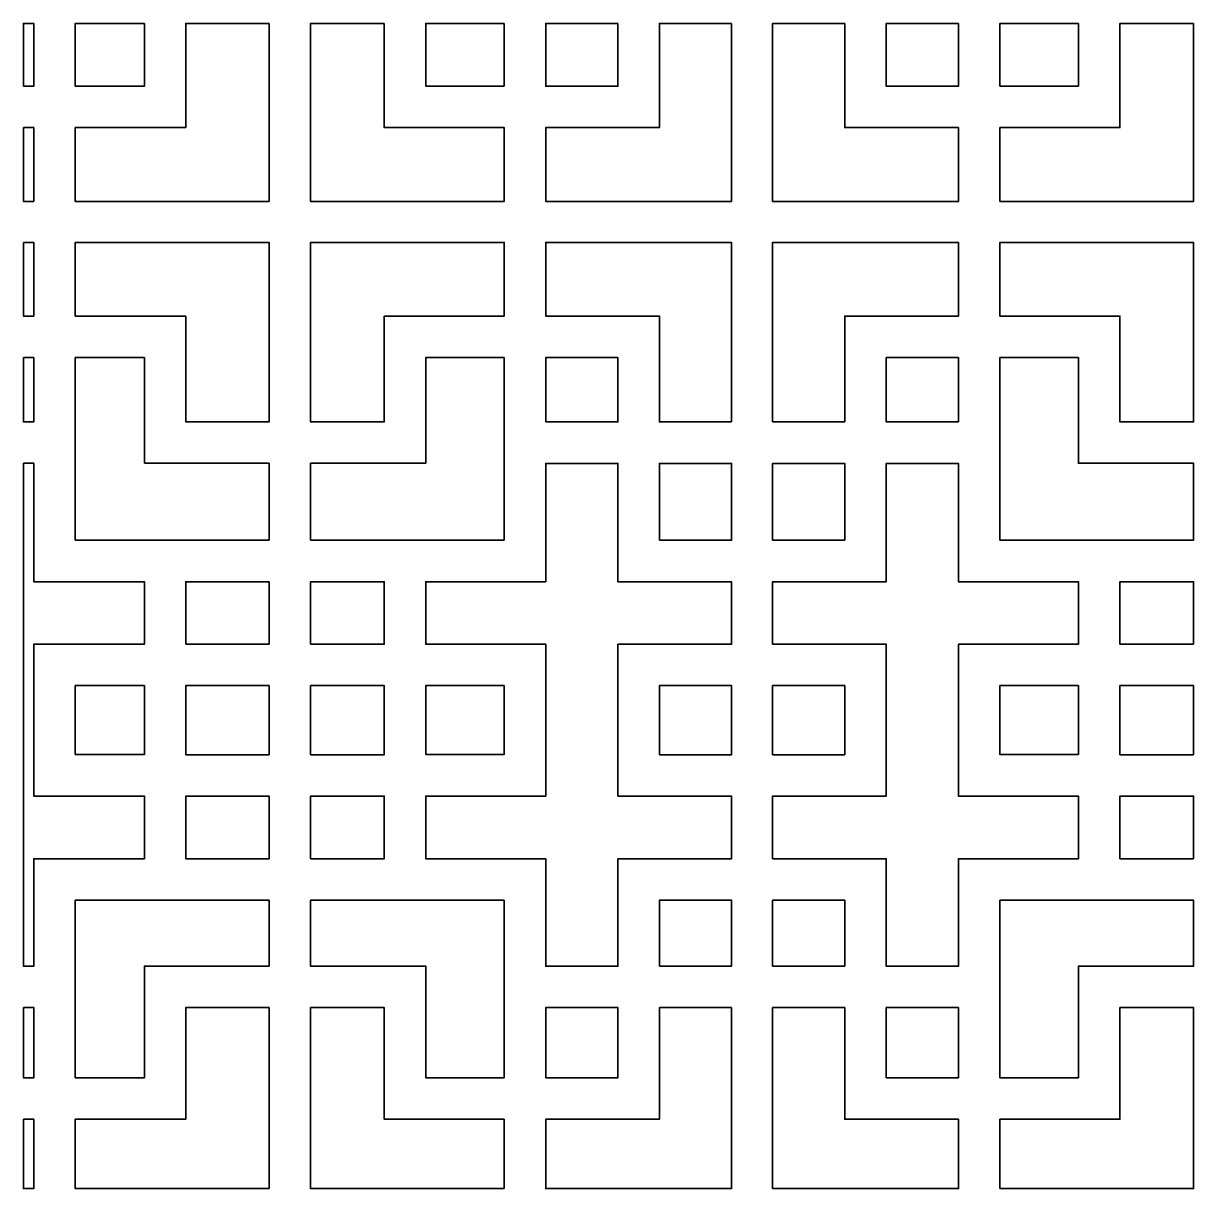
# Model space of a CAD drawing. Header units: centimetres. Extents: x 24 to 482, y -156 to 120.
# Drawn here: x 377.8 to 428.6, y 68.2 to 118.8 of the extents above; entities that cross this region are included whole.
import ezdxf

# ---------------------------------------------------------------- set-up
doc = ezdxf.new("R2010")
doc.units = ezdxf.units.CM
doc.header["$MEASUREMENT"] = 0
doc.layers.add('layer 1', color=7, linetype='Continuous')

msp = doc.modelspace()

# ---------------------------------------------------------------- linework, layer by layer
at = {"layer": 'layer 1', "color": 250, "lineweight": 35}
for points, knots in [([(377.84482, 116.08596), (377.84482, 116.08596), (378.29732, 116.08596), (378.29732, 116.08596), (378.29732, 116.08596), (378.29732, 116.08596), (378.29732, 118.81096), (378.29732, 118.81096), (378.29732, 118.81096), (378.29732, 118.81096), (377.84482, 118.81096), (377.84482, 118.81096), (377.84482, 118.81096), (377.84482, 118.81096), (377.84482, 116.08596), (377.84482, 116.08596)], [0, 0, 0, 0, 0.2, 0.2, 0.2, 0.2, 0.4, 0.4, 0.4, 0.4, 0.6, 0.6, 0.6, 0.6, 1, 1, 1, 1]), ([(383.09232, 118.81096), (383.09232, 118.81096), (383.09232, 116.08596), (383.09232, 116.08596), (383.09232, 116.08596), (383.09232, 116.08596), (380.09732, 116.08596), (380.09732, 116.08596), (380.09732, 116.08596), (380.09732, 116.08596), (380.09732, 118.81096), (380.09732, 118.81096), (380.09732, 118.81096), (380.09732, 118.81096), (383.09232, 118.81096), (383.09232, 118.81096)], [0, 0, 0, 0, 0.2, 0.2, 0.2, 0.2, 0.4, 0.4, 0.4, 0.4, 0.6, 0.6, 0.6, 0.6, 1, 1, 1, 1]), ([(388.50232, 118.81096), (388.50232, 118.81096), (388.50232, 111.08597), (388.50232, 111.08597), (388.50232, 111.08597), (388.50232, 111.08597), (380.09732, 111.08597), (380.09732, 111.08597), (380.09732, 111.08597), (380.09732, 111.08597), (380.09732, 114.28846), (380.09732, 114.28846), (380.09732, 114.28846), (380.09732, 114.28846), (384.89232, 114.28846), (384.89232, 114.28846), (384.89232, 114.28846), (384.89232, 114.28846), (384.89232, 118.81096), (384.89232, 118.81096), (384.89232, 118.81096), (384.89232, 118.81096), (388.50232, 118.81096), (388.50232, 118.81096)], [0, 0, 0, 0, 0.14285714, 0.14285714, 0.14285714, 0.14285714, 0.28571429, 0.28571429, 0.28571429, 0.28571429, 0.42857143, 0.42857143, 0.42857143, 0.42857143, 0.57142857, 0.57142857, 0.57142857, 0.57142857, 0.71428571, 0.71428571, 0.71428571, 0.71428571, 1, 1, 1, 1]), ([(393.50232, 118.81096), (393.50232, 118.81096), (393.50232, 114.28597), (393.50232, 114.28597), (393.50232, 114.28597), (393.50232, 114.28597), (398.70982, 114.28597), (398.70982, 114.28597), (398.70982, 114.28597), (398.70982, 114.28597), (398.70982, 111.08846), (398.70982, 111.08846), (398.70982, 111.08846), (398.70982, 111.08846), (390.30232, 111.08846), (390.30232, 111.08846), (390.30232, 111.08846), (390.30232, 111.08846), (390.30232, 118.81096), (390.30232, 118.81096), (390.30232, 118.81096), (390.30232, 118.81096), (393.50232, 118.81096), (393.50232, 118.81096)], [0, 0, 0, 0, 0.14285714, 0.14285714, 0.14285714, 0.14285714, 0.28571429, 0.28571429, 0.28571429, 0.28571429, 0.42857143, 0.42857143, 0.42857143, 0.42857143, 0.57142857, 0.57142857, 0.57142857, 0.57142857, 0.71428571, 0.71428571, 0.71428571, 0.71428571, 1, 1, 1, 1]), ([(398.70482, 118.81096), (398.70482, 118.81096), (398.70482, 116.08845), (398.70482, 116.08845), (398.70482, 116.08845), (398.70482, 116.08845), (395.30232, 116.08845), (395.30232, 116.08845), (395.30232, 116.08845), (395.30232, 116.08845), (395.30232, 118.81096), (395.30232, 118.81096), (395.30232, 118.81096), (395.30232, 118.81096), (398.70482, 118.81096), (398.70482, 118.81096)], [0, 0, 0, 0, 0.2, 0.2, 0.2, 0.2, 0.4, 0.4, 0.4, 0.4, 0.6, 0.6, 0.6, 0.6, 1, 1, 1, 1]), ([(403.63982, 118.81096), (403.63982, 118.81096), (403.63982, 116.08596), (403.63982, 116.08596), (403.63982, 116.08596), (403.63982, 116.08596), (400.50982, 116.08596), (400.50982, 116.08596), (400.50982, 116.08596), (400.50982, 116.08596), (400.50982, 118.81096), (400.50982, 118.81096), (400.50982, 118.81096), (400.50982, 118.81096), (403.63982, 118.81096), (403.63982, 118.81096)], [0, 0, 0, 0, 0.2, 0.2, 0.2, 0.2, 0.4, 0.4, 0.4, 0.4, 0.6, 0.6, 0.6, 0.6, 1, 1, 1, 1]), ([(408.56732, 118.81096), (408.56732, 118.81096), (408.56732, 111.08597), (408.56732, 111.08597), (408.56732, 111.08597), (408.56732, 111.08597), (400.50982, 111.08597), (400.50982, 111.08597), (400.50982, 111.08597), (400.50982, 111.08597), (400.50982, 114.28597), (400.50982, 114.28597), (400.50982, 114.28597), (400.50982, 114.28597), (405.43982, 114.28597), (405.43982, 114.28597), (405.43982, 114.28597), (405.43982, 114.28597), (405.43982, 118.81096), (405.43982, 118.81096), (405.43982, 118.81096), (405.43982, 118.81096), (408.56732, 118.81096), (408.56732, 118.81096)], [0, 0, 0, 0, 0.14285714, 0.14285714, 0.14285714, 0.14285714, 0.28571429, 0.28571429, 0.28571429, 0.28571429, 0.42857143, 0.42857143, 0.42857143, 0.42857143, 0.57142857, 0.57142857, 0.57142857, 0.57142857, 0.71428571, 0.71428571, 0.71428571, 0.71428571, 1, 1, 1, 1]), ([(413.48232, 118.81096), (413.48232, 118.81096), (413.48232, 114.28597), (413.48232, 114.28597), (413.48232, 114.28597), (413.48232, 114.28597), (418.41232, 114.28597), (418.41232, 114.28597), (418.41232, 114.28597), (418.41232, 114.28597), (418.41232, 111.08597), (418.41232, 111.08597), (418.41232, 111.08597), (418.41232, 111.08597), (410.35482, 111.08597), (410.35482, 111.08597), (410.35482, 111.08597), (410.35482, 111.08597), (410.35482, 118.81096), (410.35482, 118.81096), (410.35482, 118.81096), (410.35482, 118.81096), (413.48232, 118.81096), (413.48232, 118.81096)], [0, 0, 0, 0, 0.14285714, 0.14285714, 0.14285714, 0.14285714, 0.28571429, 0.28571429, 0.28571429, 0.28571429, 0.42857143, 0.42857143, 0.42857143, 0.42857143, 0.57142857, 0.57142857, 0.57142857, 0.57142857, 0.71428571, 0.71428571, 0.71428571, 0.71428571, 1, 1, 1, 1]), ([(418.41482, 118.81096), (418.41482, 118.81096), (418.41482, 116.08596), (418.41482, 116.08596), (418.41482, 116.08596), (418.41482, 116.08596), (415.28232, 116.08596), (415.28232, 116.08596), (415.28232, 116.08596), (415.28232, 116.08596), (415.28232, 118.81096), (415.28232, 118.81096), (415.28232, 118.81096), (415.28232, 118.81096), (418.41482, 118.81096), (418.41482, 118.81096)], [0, 0, 0, 0, 0.2, 0.2, 0.2, 0.2, 0.4, 0.4, 0.4, 0.4, 0.6, 0.6, 0.6, 0.6, 1, 1, 1, 1]), ([(428.61982, 118.81096), (428.61982, 118.81096), (428.61982, 111.08846), (428.61982, 111.08846), (428.61982, 111.08846), (428.61982, 111.08846), (420.21482, 111.08846), (420.21482, 111.08846), (420.21482, 111.08846), (420.21482, 111.08846), (420.21482, 114.28597), (420.21482, 114.28597), (420.21482, 114.28597), (420.21482, 114.28597), (425.42232, 114.28597), (425.42232, 114.28597), (425.42232, 114.28597), (425.42232, 114.28597), (425.42232, 118.81096), (425.42232, 118.81096), (425.42232, 118.81096), (425.42232, 118.81096), (428.61982, 118.81096), (428.61982, 118.81096)], [0, 0, 0, 0, 0.14285714, 0.14285714, 0.14285714, 0.14285714, 0.28571429, 0.28571429, 0.28571429, 0.28571429, 0.42857143, 0.42857143, 0.42857143, 0.42857143, 0.57142857, 0.57142857, 0.57142857, 0.57142857, 0.71428571, 0.71428571, 0.71428571, 0.71428571, 1, 1, 1, 1]), ([(423.61982, 118.81096), (423.61982, 118.81096), (423.61982, 116.08845), (423.61982, 116.08845), (423.61982, 116.08845), (423.61982, 116.08845), (420.21732, 116.08845), (420.21732, 116.08845), (420.21732, 116.08845), (420.21732, 116.08845), (420.21732, 118.81096), (420.21732, 118.81096), (420.21732, 118.81096), (420.21732, 118.81096), (423.61982, 118.81096), (423.61982, 118.81096)], [0, 0, 0, 0, 0.2, 0.2, 0.2, 0.2, 0.4, 0.4, 0.4, 0.4, 0.6, 0.6, 0.6, 0.6, 1, 1, 1, 1]), ([(377.84482, 114.28846), (377.84482, 114.28846), (378.29732, 114.28846), (378.29732, 114.28846), (378.29732, 114.28846), (378.29732, 114.28846), (378.29732, 111.08597), (378.29732, 111.08597), (378.29732, 111.08597), (378.29732, 111.08597), (377.84482, 111.08597), (377.84482, 111.08597), (377.84482, 111.08597), (377.84482, 111.08597), (377.84482, 114.28846), (377.84482, 114.28846)], [0, 0, 0, 0, 0.2, 0.2, 0.2, 0.2, 0.4, 0.4, 0.4, 0.4, 0.6, 0.6, 0.6, 0.6, 1, 1, 1, 1]), ([(377.84482, 109.30846), (377.84482, 109.30846), (378.29732, 109.30846), (378.29732, 109.30846), (378.29732, 109.30846), (378.29732, 109.30846), (378.29732, 106.10846), (378.29732, 106.10846), (378.29732, 106.10846), (378.29732, 106.10846), (377.84482, 106.10846), (377.84482, 106.10846), (377.84482, 106.10846), (377.84482, 106.10846), (377.84482, 109.30846), (377.84482, 109.30846)], [0, 0, 0, 0, 0.2, 0.2, 0.2, 0.2, 0.4, 0.4, 0.4, 0.4, 0.6, 0.6, 0.6, 0.6, 1, 1, 1, 1]), ([(384.89232, 106.10846), (384.89232, 106.10846), (384.89232, 101.51846), (384.89232, 101.51846), (384.89232, 101.51846), (384.89232, 101.51846), (388.50232, 101.51846), (388.50232, 101.51846), (388.50232, 101.51846), (388.50232, 101.51846), (388.50232, 109.30846), (388.50232, 109.30846), (388.50232, 109.30846), (388.50232, 109.30846), (380.09732, 109.30846), (380.09732, 109.30846), (380.09732, 109.30846), (380.09732, 109.30846), (380.09732, 106.10846), (380.09732, 106.10846), (380.09732, 106.10846), (380.09732, 106.10846), (384.89232, 106.10846), (384.89232, 106.10846)], [0, 0, 0, 0, 0.14285714, 0.14285714, 0.14285714, 0.14285714, 0.28571429, 0.28571429, 0.28571429, 0.28571429, 0.42857143, 0.42857143, 0.42857143, 0.42857143, 0.57142857, 0.57142857, 0.57142857, 0.57142857, 0.71428571, 0.71428571, 0.71428571, 0.71428571, 1, 1, 1, 1]), ([(390.30232, 109.30846), (390.30232, 109.30846), (390.30232, 101.51846), (390.30232, 101.51846), (390.30232, 101.51846), (390.30232, 101.51846), (393.50232, 101.51846), (393.50232, 101.51846), (393.50232, 101.51846), (393.50232, 101.51846), (393.50232, 106.10846), (393.50232, 106.10846), (393.50232, 106.10846), (393.50232, 106.10846), (398.70982, 106.10846), (398.70982, 106.10846), (398.70982, 106.10846), (398.70982, 106.10846), (398.70982, 109.30846), (398.70982, 109.30846), (398.70982, 109.30846), (398.70982, 109.30846), (390.30232, 109.30846), (390.30232, 109.30846)], [0, 0, 0, 0, 0.14285714, 0.14285714, 0.14285714, 0.14285714, 0.28571429, 0.28571429, 0.28571429, 0.28571429, 0.42857143, 0.42857143, 0.42857143, 0.42857143, 0.57142857, 0.57142857, 0.57142857, 0.57142857, 0.71428571, 0.71428571, 0.71428571, 0.71428571, 1, 1, 1, 1]), ([(408.56732, 101.51846), (408.56732, 101.51846), (405.43982, 101.51846), (405.43982, 101.51846), (405.43982, 101.51846), (405.43982, 101.51846), (405.43982, 106.10846), (405.43982, 106.10846), (405.43982, 106.10846), (405.43982, 106.10846), (400.50982, 106.10846), (400.50982, 106.10846), (400.50982, 106.10846), (400.50982, 106.10846), (400.50982, 109.30846), (400.50982, 109.30846), (400.50982, 109.30846), (400.50982, 109.30846), (408.56732, 109.30846), (408.56732, 109.30846), (408.56732, 109.30846), (408.56732, 109.30846), (408.56732, 101.51846), (408.56732, 101.51846)], [0, 0, 0, 0, 0.14285714, 0.14285714, 0.14285714, 0.14285714, 0.28571429, 0.28571429, 0.28571429, 0.28571429, 0.42857143, 0.42857143, 0.42857143, 0.42857143, 0.57142857, 0.57142857, 0.57142857, 0.57142857, 0.71428571, 0.71428571, 0.71428571, 0.71428571, 1, 1, 1, 1]), ([(410.35482, 101.51846), (410.35482, 101.51846), (413.48232, 101.51846), (413.48232, 101.51846), (413.48232, 101.51846), (413.48232, 101.51846), (413.48232, 106.10846), (413.48232, 106.10846), (413.48232, 106.10846), (413.48232, 106.10846), (418.41232, 106.10846), (418.41232, 106.10846), (418.41232, 106.10846), (418.41232, 106.10846), (418.41232, 109.30846), (418.41232, 109.30846), (418.41232, 109.30846), (418.41232, 109.30846), (410.35482, 109.30846), (410.35482, 109.30846), (410.35482, 109.30846), (410.35482, 109.30846), (410.35482, 101.51846), (410.35482, 101.51846)], [0, 0, 0, 0, 0.14285714, 0.14285714, 0.14285714, 0.14285714, 0.28571429, 0.28571429, 0.28571429, 0.28571429, 0.42857143, 0.42857143, 0.42857143, 0.42857143, 0.57142857, 0.57142857, 0.57142857, 0.57142857, 0.71428571, 0.71428571, 0.71428571, 0.71428571, 1, 1, 1, 1]), ([(428.61982, 109.30846), (428.61982, 109.30846), (428.61982, 101.51846), (428.61982, 101.51846), (428.61982, 101.51846), (428.61982, 101.51846), (425.42232, 101.51846), (425.42232, 101.51846), (425.42232, 101.51846), (425.42232, 101.51846), (425.42232, 106.10846), (425.42232, 106.10846), (425.42232, 106.10846), (425.42232, 106.10846), (420.21482, 106.10846), (420.21482, 106.10846), (420.21482, 106.10846), (420.21482, 106.10846), (420.21482, 109.30846), (420.21482, 109.30846), (420.21482, 109.30846), (420.21482, 109.30846), (428.61982, 109.30846), (428.61982, 109.30846)], [0, 0, 0, 0, 0.14285714, 0.14285714, 0.14285714, 0.14285714, 0.28571429, 0.28571429, 0.28571429, 0.28571429, 0.42857143, 0.42857143, 0.42857143, 0.42857143, 0.57142857, 0.57142857, 0.57142857, 0.57142857, 0.71428571, 0.71428571, 0.71428571, 0.71428571, 1, 1, 1, 1]), ([(377.84482, 104.30846), (377.84482, 104.30846), (378.29732, 104.30846), (378.29732, 104.30846), (378.29732, 104.30846), (378.29732, 104.30846), (378.29732, 101.51846), (378.29732, 101.51846), (378.29732, 101.51846), (378.29732, 101.51846), (377.84482, 101.51846), (377.84482, 101.51846), (377.84482, 101.51846), (377.84482, 101.51846), (377.84482, 104.30846), (377.84482, 104.30846)], [0, 0, 0, 0, 0.2, 0.2, 0.2, 0.2, 0.4, 0.4, 0.4, 0.4, 0.6, 0.6, 0.6, 0.6, 1, 1, 1, 1]), ([(383.09232, 99.71846), (383.09232, 99.71846), (383.09232, 104.30846), (383.09232, 104.30846), (383.09232, 104.30846), (383.09232, 104.30846), (380.09732, 104.30846), (380.09732, 104.30846), (380.09732, 104.30846), (380.09732, 104.30846), (380.09732, 96.38347), (380.09732, 96.38347), (380.09732, 96.38347), (380.09732, 96.38347), (388.50232, 96.38347), (388.50232, 96.38347), (388.50232, 96.38347), (388.50232, 96.38347), (388.50232, 99.71846), (388.50232, 99.71846), (388.50232, 99.71846), (388.50232, 99.71846), (383.09232, 99.71846), (383.09232, 99.71846)], [0, 0, 0, 0, 0.14285714, 0.14285714, 0.14285714, 0.14285714, 0.28571429, 0.28571429, 0.28571429, 0.28571429, 0.42857143, 0.42857143, 0.42857143, 0.42857143, 0.57142857, 0.57142857, 0.57142857, 0.57142857, 0.71428571, 0.71428571, 0.71428571, 0.71428571, 1, 1, 1, 1]), ([(398.70482, 96.38347), (398.70482, 96.38347), (390.30232, 96.38347), (390.30232, 96.38347), (390.30232, 96.38347), (390.30232, 96.38347), (390.30232, 99.71846), (390.30232, 99.71846), (390.30232, 99.71846), (390.30232, 99.71846), (395.30232, 99.71846), (395.30232, 99.71846), (395.30232, 99.71846), (395.30232, 99.71846), (395.30232, 104.30846), (395.30232, 104.30846), (395.30232, 104.30846), (395.30232, 104.30846), (398.70482, 104.30846), (398.70482, 104.30846), (398.70482, 104.30846), (398.70482, 104.30846), (398.70482, 96.38347), (398.70482, 96.38347)], [0, 0, 0, 0, 0.14285714, 0.14285714, 0.14285714, 0.14285714, 0.28571429, 0.28571429, 0.28571429, 0.28571429, 0.42857143, 0.42857143, 0.42857143, 0.42857143, 0.57142857, 0.57142857, 0.57142857, 0.57142857, 0.71428571, 0.71428571, 0.71428571, 0.71428571, 1, 1, 1, 1]), ([(400.50982, 101.51846), (400.50982, 101.51846), (403.63982, 101.51846), (403.63982, 101.51846), (403.63982, 101.51846), (403.63982, 101.51846), (403.63982, 104.30846), (403.63982, 104.30846), (403.63982, 104.30846), (403.63982, 104.30846), (400.50982, 104.30846), (400.50982, 104.30846), (400.50982, 104.30846), (400.50982, 104.30846), (400.50982, 101.51846), (400.50982, 101.51846)], [0, 0, 0, 0, 0.2, 0.2, 0.2, 0.2, 0.4, 0.4, 0.4, 0.4, 0.6, 0.6, 0.6, 0.6, 1, 1, 1, 1]), ([(418.41482, 101.51846), (418.41482, 101.51846), (415.28232, 101.51846), (415.28232, 101.51846), (415.28232, 101.51846), (415.28232, 101.51846), (415.28232, 104.30846), (415.28232, 104.30846), (415.28232, 104.30846), (415.28232, 104.30846), (418.41482, 104.30846), (418.41482, 104.30846), (418.41482, 104.30846), (418.41482, 104.30846), (418.41482, 101.51846), (418.41482, 101.51846)], [0, 0, 0, 0, 0.2, 0.2, 0.2, 0.2, 0.4, 0.4, 0.4, 0.4, 0.6, 0.6, 0.6, 0.6, 1, 1, 1, 1]), ([(420.21732, 96.38347), (420.21732, 96.38347), (428.61982, 96.38347), (428.61982, 96.38347), (428.61982, 96.38347), (428.61982, 96.38347), (428.61982, 99.71846), (428.61982, 99.71846), (428.61982, 99.71846), (428.61982, 99.71846), (423.61982, 99.71846), (423.61982, 99.71846), (423.61982, 99.71846), (423.61982, 99.71846), (423.61982, 104.30846), (423.61982, 104.30846), (423.61982, 104.30846), (423.61982, 104.30846), (420.21732, 104.30846), (420.21732, 104.30846), (420.21732, 104.30846), (420.21732, 104.30846), (420.21732, 96.38347), (420.21732, 96.38347)], [0, 0, 0, 0, 0.14285714, 0.14285714, 0.14285714, 0.14285714, 0.28571429, 0.28571429, 0.28571429, 0.28571429, 0.42857143, 0.42857143, 0.42857143, 0.42857143, 0.57142857, 0.57142857, 0.57142857, 0.57142857, 0.71428571, 0.71428571, 0.71428571, 0.71428571, 1, 1, 1, 1]), ([(377.84482, 99.71846), (377.84482, 99.71846), (378.29732, 99.71846), (378.29732, 99.71846), (378.29732, 99.71846), (378.29732, 99.71846), (378.29732, 94.58096), (378.29732, 94.58096), (378.29732, 94.58096), (378.29732, 94.58096), (383.09232, 94.58096), (383.09232, 94.58096), (383.09232, 94.58096), (383.09232, 94.58096), (383.09232, 91.86846), (383.09232, 91.86846), (383.09232, 91.86846), (383.09232, 91.86846), (378.29732, 91.86846), (378.29732, 91.86846), (378.29732, 91.86846), (378.29732, 91.86846), (378.29732, 85.27347), (378.29732, 85.27347), (378.29732, 85.27347), (378.29732, 85.27347), (383.09232, 85.27347), (383.09232, 85.27347), (383.09232, 85.27347), (383.09232, 85.27347), (383.09232, 82.55347), (383.09232, 82.55347), (383.09232, 82.55347), (383.09232, 82.55347), (378.29732, 82.55347), (378.29732, 82.55347), (378.29732, 82.55347), (378.29732, 82.55347), (378.29732, 77.89346), (378.29732, 77.89346), (378.29732, 77.89346), (378.29732, 77.89346), (377.84482, 77.89346), (377.84482, 77.89346), (377.84482, 77.89346), (377.84482, 77.89346), (377.84482, 99.71846), (377.84482, 99.71846)], [0, 0, 0, 0, 0.07692308, 0.07692308, 0.07692308, 0.07692308, 0.15384615, 0.15384615, 0.15384615, 0.15384615, 0.23076923, 0.23076923, 0.23076923, 0.23076923, 0.30769231, 0.30769231, 0.30769231, 0.30769231, 0.38461538, 0.38461538, 0.38461538, 0.38461538, 0.46153846, 0.46153846, 0.46153846, 0.46153846, 0.53846154, 0.53846154, 0.53846154, 0.53846154, 0.61538462, 0.61538462, 0.61538462, 0.61538462, 0.69230769, 0.69230769, 0.69230769, 0.69230769, 0.76923077, 0.76923077, 0.76923077, 0.76923077, 0.84615385, 0.84615385, 0.84615385, 0.84615385, 1, 1, 1, 1]), ([(400.50982, 91.86846), (400.50982, 91.86846), (400.50982, 85.27347), (400.50982, 85.27347), (400.50982, 85.27347), (400.50982, 85.27347), (395.30232, 85.27347), (395.30232, 85.27347), (395.30232, 85.27347), (395.30232, 85.27347), (395.30232, 82.55347), (395.30232, 82.55347), (395.30232, 82.55347), (395.30232, 82.55347), (400.50982, 82.55347), (400.50982, 82.55347), (400.50982, 82.55347), (400.50982, 82.55347), (400.50982, 77.89346), (400.50982, 77.89346), (400.50982, 77.89346), (400.50982, 77.89346), (403.63732, 77.89346), (403.63732, 77.89346), (403.63732, 77.89346), (403.63732, 77.89346), (403.63732, 82.55347), (403.63732, 82.55347), (403.63732, 82.55347), (403.63732, 82.55347), (408.57232, 82.55347), (408.57232, 82.55347), (408.57232, 82.55347), (408.57232, 82.55347), (408.57232, 85.27347), (408.57232, 85.27347), (408.57232, 85.27347), (408.57232, 85.27347), (403.63732, 85.27347), (403.63732, 85.27347), (403.63732, 85.27347), (403.63732, 85.27347), (403.63732, 91.86846), (403.63732, 91.86846), (403.63732, 91.86846), (403.63732, 91.86846), (408.57232, 91.86846), (408.57232, 91.86846), (408.57232, 91.86846), (408.57232, 91.86846), (408.57232, 94.58096), (408.57232, 94.58096), (408.57232, 94.58096), (408.57232, 94.58096), (403.63732, 94.58096), (403.63732, 94.58096), (403.63732, 94.58096), (403.63732, 94.58096), (403.63732, 99.71596), (403.63732, 99.71596), (403.63732, 99.71596), (403.63732, 99.71596), (400.50982, 99.71596), (400.50982, 99.71596), (400.50982, 99.71596), (400.50982, 99.71596), (400.50982, 94.58096), (400.50982, 94.58096), (400.50982, 94.58096), (400.50982, 94.58096), (395.30232, 94.58096), (395.30232, 94.58096), (395.30232, 94.58096), (395.30232, 94.58096), (395.30232, 91.86846), (395.30232, 91.86846), (395.30232, 91.86846), (395.30232, 91.86846), (400.50982, 91.86846), (400.50982, 91.86846)], [0, 0, 0, 0, 0.04761905, 0.04761905, 0.04761905, 0.04761905, 0.0952381, 0.0952381, 0.0952381, 0.0952381, 0.14285714, 0.14285714, 0.14285714, 0.14285714, 0.19047619, 0.19047619, 0.19047619, 0.19047619, 0.23809524, 0.23809524, 0.23809524, 0.23809524, 0.28571429, 0.28571429, 0.28571429, 0.28571429, 0.33333333, 0.33333333, 0.33333333, 0.33333333, 0.38095238, 0.38095238, 0.38095238, 0.38095238, 0.42857143, 0.42857143, 0.42857143, 0.42857143, 0.47619048, 0.47619048, 0.47619048, 0.47619048, 0.52380952, 0.52380952, 0.52380952, 0.52380952, 0.57142857, 0.57142857, 0.57142857, 0.57142857, 0.61904762, 0.61904762, 0.61904762, 0.61904762, 0.66666667, 0.66666667, 0.66666667, 0.66666667, 0.71428571, 0.71428571, 0.71428571, 0.71428571, 0.76190476, 0.76190476, 0.76190476, 0.76190476, 0.80952381, 0.80952381, 0.80952381, 0.80952381, 0.85714286, 0.85714286, 0.85714286, 0.85714286, 0.9047619, 0.9047619, 0.9047619, 0.9047619, 1, 1, 1, 1]), ([(405.43982, 96.38096), (405.43982, 96.38096), (408.57232, 96.38096), (408.57232, 96.38096), (408.57232, 96.38096), (408.57232, 96.38096), (408.57232, 99.71596), (408.57232, 99.71596), (408.57232, 99.71596), (408.57232, 99.71596), (405.43982, 99.71596), (405.43982, 99.71596), (405.43982, 99.71596), (405.43982, 99.71596), (405.43982, 96.38096), (405.43982, 96.38096)], [0, 0, 0, 0, 0.2, 0.2, 0.2, 0.2, 0.4, 0.4, 0.4, 0.4, 0.6, 0.6, 0.6, 0.6, 1, 1, 1, 1]), ([(418.41482, 91.86846), (418.41482, 91.86846), (418.41482, 85.27347), (418.41482, 85.27347), (418.41482, 85.27347), (418.41482, 85.27347), (423.61982, 85.27347), (423.61982, 85.27347), (423.61982, 85.27347), (423.61982, 85.27347), (423.61982, 82.55347), (423.61982, 82.55347), (423.61982, 82.55347), (423.61982, 82.55347), (418.41482, 82.55347), (418.41482, 82.55347), (418.41482, 82.55347), (418.41482, 82.55347), (418.41482, 77.89346), (418.41482, 77.89346), (418.41482, 77.89346), (418.41482, 77.89346), (415.28732, 77.89346), (415.28732, 77.89346), (415.28732, 77.89346), (415.28732, 77.89346), (415.28732, 82.55347), (415.28732, 82.55347), (415.28732, 82.55347), (415.28732, 82.55347), (410.34982, 82.55347), (410.34982, 82.55347), (410.34982, 82.55347), (410.34982, 82.55347), (410.34982, 85.27347), (410.34982, 85.27347), (410.34982, 85.27347), (410.34982, 85.27347), (415.28732, 85.27347), (415.28732, 85.27347), (415.28732, 85.27347), (415.28732, 85.27347), (415.28732, 91.86846), (415.28732, 91.86846), (415.28732, 91.86846), (415.28732, 91.86846), (410.34982, 91.86846), (410.34982, 91.86846), (410.34982, 91.86846), (410.34982, 91.86846), (410.34982, 94.58096), (410.34982, 94.58096), (410.34982, 94.58096), (410.34982, 94.58096), (415.28732, 94.58096), (415.28732, 94.58096), (415.28732, 94.58096), (415.28732, 94.58096), (415.28732, 99.71596), (415.28732, 99.71596), (415.28732, 99.71596), (415.28732, 99.71596), (418.41482, 99.71596), (418.41482, 99.71596), (418.41482, 99.71596), (418.41482, 99.71596), (418.41482, 94.58096), (418.41482, 94.58096), (418.41482, 94.58096), (418.41482, 94.58096), (423.61982, 94.58096), (423.61982, 94.58096), (423.61982, 94.58096), (423.61982, 94.58096), (423.61982, 91.86846), (423.61982, 91.86846), (423.61982, 91.86846), (423.61982, 91.86846), (418.41482, 91.86846), (418.41482, 91.86846)], [0, 0, 0, 0, 0.04761905, 0.04761905, 0.04761905, 0.04761905, 0.0952381, 0.0952381, 0.0952381, 0.0952381, 0.14285714, 0.14285714, 0.14285714, 0.14285714, 0.19047619, 0.19047619, 0.19047619, 0.19047619, 0.23809524, 0.23809524, 0.23809524, 0.23809524, 0.28571429, 0.28571429, 0.28571429, 0.28571429, 0.33333333, 0.33333333, 0.33333333, 0.33333333, 0.38095238, 0.38095238, 0.38095238, 0.38095238, 0.42857143, 0.42857143, 0.42857143, 0.42857143, 0.47619048, 0.47619048, 0.47619048, 0.47619048, 0.52380952, 0.52380952, 0.52380952, 0.52380952, 0.57142857, 0.57142857, 0.57142857, 0.57142857, 0.61904762, 0.61904762, 0.61904762, 0.61904762, 0.66666667, 0.66666667, 0.66666667, 0.66666667, 0.71428571, 0.71428571, 0.71428571, 0.71428571, 0.76190476, 0.76190476, 0.76190476, 0.76190476, 0.80952381, 0.80952381, 0.80952381, 0.80952381, 0.85714286, 0.85714286, 0.85714286, 0.85714286, 0.9047619, 0.9047619, 0.9047619, 0.9047619, 1, 1, 1, 1]), ([(413.48232, 96.38096), (413.48232, 96.38096), (410.34982, 96.38096), (410.34982, 96.38096), (410.34982, 96.38096), (410.34982, 96.38096), (410.34982, 99.71596), (410.34982, 99.71596), (410.34982, 99.71596), (410.34982, 99.71596), (413.48232, 99.71596), (413.48232, 99.71596), (413.48232, 99.71596), (413.48232, 99.71596), (413.48232, 96.38096), (413.48232, 96.38096)], [0, 0, 0, 0, 0.2, 0.2, 0.2, 0.2, 0.4, 0.4, 0.4, 0.4, 0.6, 0.6, 0.6, 0.6, 1, 1, 1, 1]), ([(384.88982, 91.86846), (384.88982, 91.86846), (388.50232, 91.86846), (388.50232, 91.86846), (388.50232, 91.86846), (388.50232, 91.86846), (388.50232, 94.58096), (388.50232, 94.58096), (388.50232, 94.58096), (388.50232, 94.58096), (384.88982, 94.58096), (384.88982, 94.58096), (384.88982, 94.58096), (384.88982, 94.58096), (384.88982, 91.86846), (384.88982, 91.86846)], [0, 0, 0, 0, 0.2, 0.2, 0.2, 0.2, 0.4, 0.4, 0.4, 0.4, 0.6, 0.6, 0.6, 0.6, 1, 1, 1, 1]), ([(390.30482, 91.86846), (390.30482, 91.86846), (393.50232, 91.86846), (393.50232, 91.86846), (393.50232, 91.86846), (393.50232, 91.86846), (393.50232, 94.58096), (393.50232, 94.58096), (393.50232, 94.58096), (393.50232, 94.58096), (390.30482, 94.58096), (390.30482, 94.58096), (390.30482, 94.58096), (390.30482, 94.58096), (390.30482, 91.86846), (390.30482, 91.86846)], [0, 0, 0, 0, 0.2, 0.2, 0.2, 0.2, 0.4, 0.4, 0.4, 0.4, 0.6, 0.6, 0.6, 0.6, 1, 1, 1, 1]), ([(428.61982, 91.86846), (428.61982, 91.86846), (425.41982, 91.86846), (425.41982, 91.86846), (425.41982, 91.86846), (425.41982, 91.86846), (425.41982, 94.58096), (425.41982, 94.58096), (425.41982, 94.58096), (425.41982, 94.58096), (428.61982, 94.58096), (428.61982, 94.58096), (428.61982, 94.58096), (428.61982, 94.58096), (428.61982, 91.86846), (428.61982, 91.86846)], [0, 0, 0, 0, 0.2, 0.2, 0.2, 0.2, 0.4, 0.4, 0.4, 0.4, 0.6, 0.6, 0.6, 0.6, 1, 1, 1, 1]), ([(380.09732, 87.07597), (380.09732, 87.07597), (383.09232, 87.07597), (383.09232, 87.07597), (383.09232, 87.07597), (383.09232, 87.07597), (383.09232, 90.06846), (383.09232, 90.06846), (383.09232, 90.06846), (383.09232, 90.06846), (380.09732, 90.06846), (380.09732, 90.06846), (380.09732, 90.06846), (380.09732, 90.06846), (380.09732, 87.07597), (380.09732, 87.07597)], [0, 0, 0, 0, 0.2, 0.2, 0.2, 0.2, 0.4, 0.4, 0.4, 0.4, 0.6, 0.6, 0.6, 0.6, 1, 1, 1, 1]), ([(384.89232, 87.07346), (384.89232, 87.07346), (388.50232, 87.07346), (388.50232, 87.07346), (388.50232, 87.07346), (388.50232, 87.07346), (388.50232, 90.06846), (388.50232, 90.06846), (388.50232, 90.06846), (388.50232, 90.06846), (384.89232, 90.06846), (384.89232, 90.06846), (384.89232, 90.06846), (384.89232, 90.06846), (384.89232, 87.07346), (384.89232, 87.07346)], [0, 0, 0, 0, 0.2, 0.2, 0.2, 0.2, 0.4, 0.4, 0.4, 0.4, 0.6, 0.6, 0.6, 0.6, 1, 1, 1, 1]), ([(390.30232, 87.07346), (390.30232, 87.07346), (393.50232, 87.07346), (393.50232, 87.07346), (393.50232, 87.07346), (393.50232, 87.07346), (393.50232, 90.06846), (393.50232, 90.06846), (393.50232, 90.06846), (393.50232, 90.06846), (390.30232, 90.06846), (390.30232, 90.06846), (390.30232, 90.06846), (390.30232, 90.06846), (390.30232, 87.07346), (390.30232, 87.07346)], [0, 0, 0, 0, 0.2, 0.2, 0.2, 0.2, 0.4, 0.4, 0.4, 0.4, 0.6, 0.6, 0.6, 0.6, 1, 1, 1, 1]), ([(395.29982, 87.07847), (395.29982, 87.07847), (398.70482, 87.07847), (398.70482, 87.07847), (398.70482, 87.07847), (398.70482, 87.07847), (398.70482, 90.06846), (398.70482, 90.06846), (398.70482, 90.06846), (398.70482, 90.06846), (395.29982, 90.06846), (395.29982, 90.06846), (395.29982, 90.06846), (395.29982, 90.06846), (395.29982, 87.07847), (395.29982, 87.07847)], [0, 0, 0, 0, 0.2, 0.2, 0.2, 0.2, 0.4, 0.4, 0.4, 0.4, 0.6, 0.6, 0.6, 0.6, 1, 1, 1, 1]), ([(405.43982, 87.07346), (405.43982, 87.07346), (408.57232, 87.07346), (408.57232, 87.07346), (408.57232, 87.07346), (408.57232, 87.07346), (408.57232, 90.07097), (408.57232, 90.07097), (408.57232, 90.07097), (408.57232, 90.07097), (405.43982, 90.07097), (405.43982, 90.07097), (405.43982, 90.07097), (405.43982, 90.07097), (405.43982, 87.07346), (405.43982, 87.07346)], [0, 0, 0, 0, 0.2, 0.2, 0.2, 0.2, 0.4, 0.4, 0.4, 0.4, 0.6, 0.6, 0.6, 0.6, 1, 1, 1, 1]), ([(413.48232, 87.07346), (413.48232, 87.07346), (410.34982, 87.07346), (410.34982, 87.07346), (410.34982, 87.07346), (410.34982, 87.07346), (410.34982, 90.07097), (410.34982, 90.07097), (410.34982, 90.07097), (410.34982, 90.07097), (413.48232, 90.07097), (413.48232, 90.07097), (413.48232, 90.07097), (413.48232, 90.07097), (413.48232, 87.07346), (413.48232, 87.07346)], [0, 0, 0, 0, 0.2, 0.2, 0.2, 0.2, 0.4, 0.4, 0.4, 0.4, 0.6, 0.6, 0.6, 0.6, 1, 1, 1, 1]), ([(423.62482, 87.07847), (423.62482, 87.07847), (420.21732, 87.07847), (420.21732, 87.07847), (420.21732, 87.07847), (420.21732, 87.07847), (420.21732, 90.06846), (420.21732, 90.06846), (420.21732, 90.06846), (420.21732, 90.06846), (423.62482, 90.06846), (423.62482, 90.06846), (423.62482, 90.06846), (423.62482, 90.06846), (423.62482, 87.07847), (423.62482, 87.07847)], [0, 0, 0, 0, 0.2, 0.2, 0.2, 0.2, 0.4, 0.4, 0.4, 0.4, 0.6, 0.6, 0.6, 0.6, 1, 1, 1, 1]), ([(428.61982, 87.07346), (428.61982, 87.07346), (425.41982, 87.07346), (425.41982, 87.07346), (425.41982, 87.07346), (425.41982, 87.07346), (425.41982, 90.06846), (425.41982, 90.06846), (425.41982, 90.06846), (425.41982, 90.06846), (428.61982, 90.06846), (428.61982, 90.06846), (428.61982, 90.06846), (428.61982, 90.06846), (428.61982, 87.07346), (428.61982, 87.07346)], [0, 0, 0, 0, 0.2, 0.2, 0.2, 0.2, 0.4, 0.4, 0.4, 0.4, 0.6, 0.6, 0.6, 0.6, 1, 1, 1, 1]), ([(384.89482, 82.55097), (384.89482, 82.55097), (388.50232, 82.55097), (388.50232, 82.55097), (388.50232, 82.55097), (388.50232, 82.55097), (388.50232, 85.27596), (388.50232, 85.27596), (388.50232, 85.27596), (388.50232, 85.27596), (384.89482, 85.27596), (384.89482, 85.27596), (384.89482, 85.27596), (384.89482, 85.27596), (384.89482, 82.55097), (384.89482, 82.55097)], [0, 0, 0, 0, 0.2, 0.2, 0.2, 0.2, 0.4, 0.4, 0.4, 0.4, 0.6, 0.6, 0.6, 0.6, 1, 1, 1, 1]), ([(390.30232, 82.55347), (390.30232, 82.55347), (393.50232, 82.55347), (393.50232, 82.55347), (393.50232, 82.55347), (393.50232, 82.55347), (393.50232, 85.27596), (393.50232, 85.27596), (393.50232, 85.27596), (393.50232, 85.27596), (390.30232, 85.27596), (390.30232, 85.27596), (390.30232, 85.27596), (390.30232, 85.27596), (390.30232, 82.55347), (390.30232, 82.55347)], [0, 0, 0, 0, 0.2, 0.2, 0.2, 0.2, 0.4, 0.4, 0.4, 0.4, 0.6, 0.6, 0.6, 0.6, 1, 1, 1, 1]), ([(428.61982, 82.55347), (428.61982, 82.55347), (425.41982, 82.55347), (425.41982, 82.55347), (425.41982, 82.55347), (425.41982, 82.55347), (425.41982, 85.27596), (425.41982, 85.27596), (425.41982, 85.27596), (425.41982, 85.27596), (428.61982, 85.27596), (428.61982, 85.27596), (428.61982, 85.27596), (428.61982, 85.27596), (428.61982, 82.55347), (428.61982, 82.55347)], [0, 0, 0, 0, 0.2, 0.2, 0.2, 0.2, 0.4, 0.4, 0.4, 0.4, 0.6, 0.6, 0.6, 0.6, 1, 1, 1, 1]), ([(380.09732, 80.75346), (380.09732, 80.75346), (380.09732, 73.05097), (380.09732, 73.05097), (380.09732, 73.05097), (380.09732, 73.05097), (383.09232, 73.05097), (383.09232, 73.05097), (383.09232, 73.05097), (383.09232, 73.05097), (383.09232, 77.89596), (383.09232, 77.89596), (383.09232, 77.89596), (383.09232, 77.89596), (388.50232, 77.89596), (388.50232, 77.89596), (388.50232, 77.89596), (388.50232, 77.89596), (388.50232, 80.75346), (388.50232, 80.75346), (388.50232, 80.75346), (388.50232, 80.75346), (380.09732, 80.75346), (380.09732, 80.75346)], [0, 0, 0, 0, 0.14285714, 0.14285714, 0.14285714, 0.14285714, 0.28571429, 0.28571429, 0.28571429, 0.28571429, 0.42857143, 0.42857143, 0.42857143, 0.42857143, 0.57142857, 0.57142857, 0.57142857, 0.57142857, 0.71428571, 0.71428571, 0.71428571, 0.71428571, 1, 1, 1, 1]), ([(398.70482, 80.75346), (398.70482, 80.75346), (398.70482, 73.04847), (398.70482, 73.04847), (398.70482, 73.04847), (398.70482, 73.04847), (395.30482, 73.04847), (395.30482, 73.04847), (395.30482, 73.04847), (395.30482, 73.04847), (395.30482, 77.89846), (395.30482, 77.89846), (395.30482, 77.89846), (395.30482, 77.89846), (390.30232, 77.89346), (390.30232, 77.89346), (390.30232, 77.89346), (390.30232, 77.89346), (390.30232, 80.75346), (390.30232, 80.75346), (390.30232, 80.75346), (390.30232, 80.75346), (398.70482, 80.75346), (398.70482, 80.75346)], [0, 0, 0, 0, 0.14285714, 0.14285714, 0.14285714, 0.14285714, 0.28571429, 0.28571429, 0.28571429, 0.28571429, 0.42857143, 0.42857143, 0.42857143, 0.42857143, 0.57142857, 0.57142857, 0.57142857, 0.57142857, 0.71428571, 0.71428571, 0.71428571, 0.71428571, 1, 1, 1, 1]), ([(405.43982, 77.89846), (405.43982, 77.89846), (408.57232, 77.89846), (408.57232, 77.89846), (408.57232, 77.89846), (408.57232, 77.89846), (408.57232, 80.75596), (408.57232, 80.75596), (408.57232, 80.75596), (408.57232, 80.75596), (405.43982, 80.75596), (405.43982, 80.75596), (405.43982, 80.75596), (405.43982, 80.75596), (405.43982, 77.89846), (405.43982, 77.89846)], [0, 0, 0, 0, 0.2, 0.2, 0.2, 0.2, 0.4, 0.4, 0.4, 0.4, 0.6, 0.6, 0.6, 0.6, 1, 1, 1, 1]), ([(413.48232, 77.89846), (413.48232, 77.89846), (410.35232, 77.89846), (410.35232, 77.89846), (410.35232, 77.89846), (410.35232, 77.89846), (410.35232, 80.75596), (410.35232, 80.75596), (410.35232, 80.75596), (410.35232, 80.75596), (413.48232, 80.75596), (413.48232, 80.75596), (413.48232, 80.75596), (413.48232, 80.75596), (413.48232, 77.89846), (413.48232, 77.89846)], [0, 0, 0, 0, 0.2, 0.2, 0.2, 0.2, 0.4, 0.4, 0.4, 0.4, 0.6, 0.6, 0.6, 0.6, 1, 1, 1, 1]), ([(420.21732, 80.75346), (420.21732, 80.75346), (420.21732, 73.04847), (420.21732, 73.04847), (420.21732, 73.04847), (420.21732, 73.04847), (423.61982, 73.04847), (423.61982, 73.04847), (423.61982, 73.04847), (423.61982, 73.04847), (423.61982, 77.89846), (423.61982, 77.89846), (423.61982, 77.89846), (423.61982, 77.89846), (428.61982, 77.89346), (428.61982, 77.89346), (428.61982, 77.89346), (428.61982, 77.89346), (428.61982, 80.75346), (428.61982, 80.75346), (428.61982, 80.75346), (428.61982, 80.75346), (420.21732, 80.75346), (420.21732, 80.75346)], [0, 0, 0, 0, 0.14285714, 0.14285714, 0.14285714, 0.14285714, 0.28571429, 0.28571429, 0.28571429, 0.28571429, 0.42857143, 0.42857143, 0.42857143, 0.42857143, 0.57142857, 0.57142857, 0.57142857, 0.57142857, 0.71428571, 0.71428571, 0.71428571, 0.71428571, 1, 1, 1, 1]), ([(377.84482, 76.09846), (377.84482, 76.09846), (377.84482, 73.05097), (377.84482, 73.05097), (377.84482, 73.05097), (377.84482, 73.05097), (378.29982, 73.05097), (378.29982, 73.05097), (378.29982, 73.05097), (378.29982, 73.05097), (378.29982, 76.09846), (378.29982, 76.09846), (378.29982, 76.09846), (378.29982, 76.09846), (377.84482, 76.09846), (377.84482, 76.09846)], [0, 0, 0, 0, 0.2, 0.2, 0.2, 0.2, 0.4, 0.4, 0.4, 0.4, 0.6, 0.6, 0.6, 0.6, 1, 1, 1, 1]), ([(388.50232, 68.24096), (388.50232, 68.24096), (380.09732, 68.24096), (380.09732, 68.24096), (380.09732, 68.24096), (380.09732, 68.24096), (380.09732, 71.25096), (380.09732, 71.25096), (380.09732, 71.25096), (380.09732, 71.25096), (384.88982, 71.25096), (384.88982, 71.25096), (384.88982, 71.25096), (384.88982, 71.25096), (384.88982, 76.09846), (384.88982, 76.09846), (384.88982, 76.09846), (384.88982, 76.09846), (388.50232, 76.09846), (388.50232, 76.09846), (388.50232, 76.09846), (388.50232, 76.09846), (388.50232, 68.24096), (388.50232, 68.24096)], [0, 0, 0, 0, 0.14285714, 0.14285714, 0.14285714, 0.14285714, 0.28571429, 0.28571429, 0.28571429, 0.28571429, 0.42857143, 0.42857143, 0.42857143, 0.42857143, 0.57142857, 0.57142857, 0.57142857, 0.57142857, 0.71428571, 0.71428571, 0.71428571, 0.71428571, 1, 1, 1, 1]), ([(398.70482, 68.24096), (398.70482, 68.24096), (398.70482, 71.25096), (398.70482, 71.25096), (398.70482, 71.25096), (398.70482, 71.25096), (393.50232, 71.25096), (393.50232, 71.25096), (393.50232, 71.25096), (393.50232, 71.25096), (393.50232, 76.09596), (393.50232, 76.09596), (393.50232, 76.09596), (393.50232, 76.09596), (390.30232, 76.09596), (390.30232, 76.09596), (390.30232, 76.09596), (390.30232, 76.09596), (390.30232, 68.24096), (390.30232, 68.24096), (390.30232, 68.24096), (390.30232, 68.24096), (398.70482, 68.24096), (398.70482, 68.24096)], [0, 0, 0, 0, 0.14285714, 0.14285714, 0.14285714, 0.14285714, 0.28571429, 0.28571429, 0.28571429, 0.28571429, 0.42857143, 0.42857143, 0.42857143, 0.42857143, 0.57142857, 0.57142857, 0.57142857, 0.57142857, 0.71428571, 0.71428571, 0.71428571, 0.71428571, 1, 1, 1, 1]), ([(400.50982, 73.05097), (400.50982, 73.05097), (403.63982, 73.05097), (403.63982, 73.05097), (403.63982, 73.05097), (403.63982, 73.05097), (403.63982, 76.09846), (403.63982, 76.09846), (403.63982, 76.09846), (403.63982, 76.09846), (400.50982, 76.09846), (400.50982, 76.09846), (400.50982, 76.09846), (400.50982, 76.09846), (400.50982, 73.05097), (400.50982, 73.05097)], [0, 0, 0, 0, 0.2, 0.2, 0.2, 0.2, 0.4, 0.4, 0.4, 0.4, 0.6, 0.6, 0.6, 0.6, 1, 1, 1, 1]), ([(408.57232, 76.09596), (408.57232, 76.09596), (405.43982, 76.09596), (405.43982, 76.09596), (405.43982, 76.09596), (405.43982, 76.09596), (405.43982, 71.25096), (405.43982, 71.25096), (405.43982, 71.25096), (405.43982, 71.25096), (400.50982, 71.25096), (400.50982, 71.25096), (400.50982, 71.25096), (400.50982, 71.25096), (400.50982, 68.24096), (400.50982, 68.24096), (400.50982, 68.24096), (400.50982, 68.24096), (408.57232, 68.24096), (408.57232, 68.24096), (408.57232, 68.24096), (408.57232, 68.24096), (408.57232, 76.09596), (408.57232, 76.09596)], [0, 0, 0, 0, 0.14285714, 0.14285714, 0.14285714, 0.14285714, 0.28571429, 0.28571429, 0.28571429, 0.28571429, 0.42857143, 0.42857143, 0.42857143, 0.42857143, 0.57142857, 0.57142857, 0.57142857, 0.57142857, 0.71428571, 0.71428571, 0.71428571, 0.71428571, 1, 1, 1, 1]), ([(410.34982, 76.09596), (410.34982, 76.09596), (413.48232, 76.09596), (413.48232, 76.09596), (413.48232, 76.09596), (413.48232, 76.09596), (413.48232, 71.25096), (413.48232, 71.25096), (413.48232, 71.25096), (413.48232, 71.25096), (418.41482, 71.25096), (418.41482, 71.25096), (418.41482, 71.25096), (418.41482, 71.25096), (418.41482, 68.24096), (418.41482, 68.24096), (418.41482, 68.24096), (418.41482, 68.24096), (410.34982, 68.24096), (410.34982, 68.24096), (410.34982, 68.24096), (410.34982, 68.24096), (410.34982, 76.09596), (410.34982, 76.09596)], [0, 0, 0, 0, 0.14285714, 0.14285714, 0.14285714, 0.14285714, 0.28571429, 0.28571429, 0.28571429, 0.28571429, 0.42857143, 0.42857143, 0.42857143, 0.42857143, 0.57142857, 0.57142857, 0.57142857, 0.57142857, 0.71428571, 0.71428571, 0.71428571, 0.71428571, 1, 1, 1, 1]), ([(418.41482, 73.05097), (418.41482, 73.05097), (415.28232, 73.05097), (415.28232, 73.05097), (415.28232, 73.05097), (415.28232, 73.05097), (415.28232, 76.09846), (415.28232, 76.09846), (415.28232, 76.09846), (415.28232, 76.09846), (418.41482, 76.09846), (418.41482, 76.09846), (418.41482, 76.09846), (418.41482, 76.09846), (418.41482, 73.05097), (418.41482, 73.05097)], [0, 0, 0, 0, 0.2, 0.2, 0.2, 0.2, 0.4, 0.4, 0.4, 0.4, 0.6, 0.6, 0.6, 0.6, 1, 1, 1, 1]), ([(420.21732, 68.24096), (420.21732, 68.24096), (420.21732, 71.25096), (420.21732, 71.25096), (420.21732, 71.25096), (420.21732, 71.25096), (425.41982, 71.25096), (425.41982, 71.25096), (425.41982, 71.25096), (425.41982, 71.25096), (425.41982, 76.09596), (425.41982, 76.09596), (425.41982, 76.09596), (425.41982, 76.09596), (428.61982, 76.09596), (428.61982, 76.09596), (428.61982, 76.09596), (428.61982, 76.09596), (428.61982, 68.24096), (428.61982, 68.24096), (428.61982, 68.24096), (428.61982, 68.24096), (420.21732, 68.24096), (420.21732, 68.24096)], [0, 0, 0, 0, 0.14285714, 0.14285714, 0.14285714, 0.14285714, 0.28571429, 0.28571429, 0.28571429, 0.28571429, 0.42857143, 0.42857143, 0.42857143, 0.42857143, 0.57142857, 0.57142857, 0.57142857, 0.57142857, 0.71428571, 0.71428571, 0.71428571, 0.71428571, 1, 1, 1, 1]), ([(377.84482, 71.25096), (377.84482, 71.25096), (378.29732, 71.25096), (378.29732, 71.25096), (378.29732, 71.25096), (378.29732, 71.25096), (378.29732, 68.24096), (378.29732, 68.24096), (378.29732, 68.24096), (378.29732, 68.24096), (377.84482, 68.24096), (377.84482, 68.24096), (377.84482, 68.24096), (377.84482, 68.24096), (377.84482, 71.25096), (377.84482, 71.25096)], [0, 0, 0, 0, 0.2, 0.2, 0.2, 0.2, 0.4, 0.4, 0.4, 0.4, 0.6, 0.6, 0.6, 0.6, 1, 1, 1, 1])]:
    msp.add_open_spline(points, degree=3, knots=knots, dxfattribs=at)

doc.saveas('drawing.dxf')
